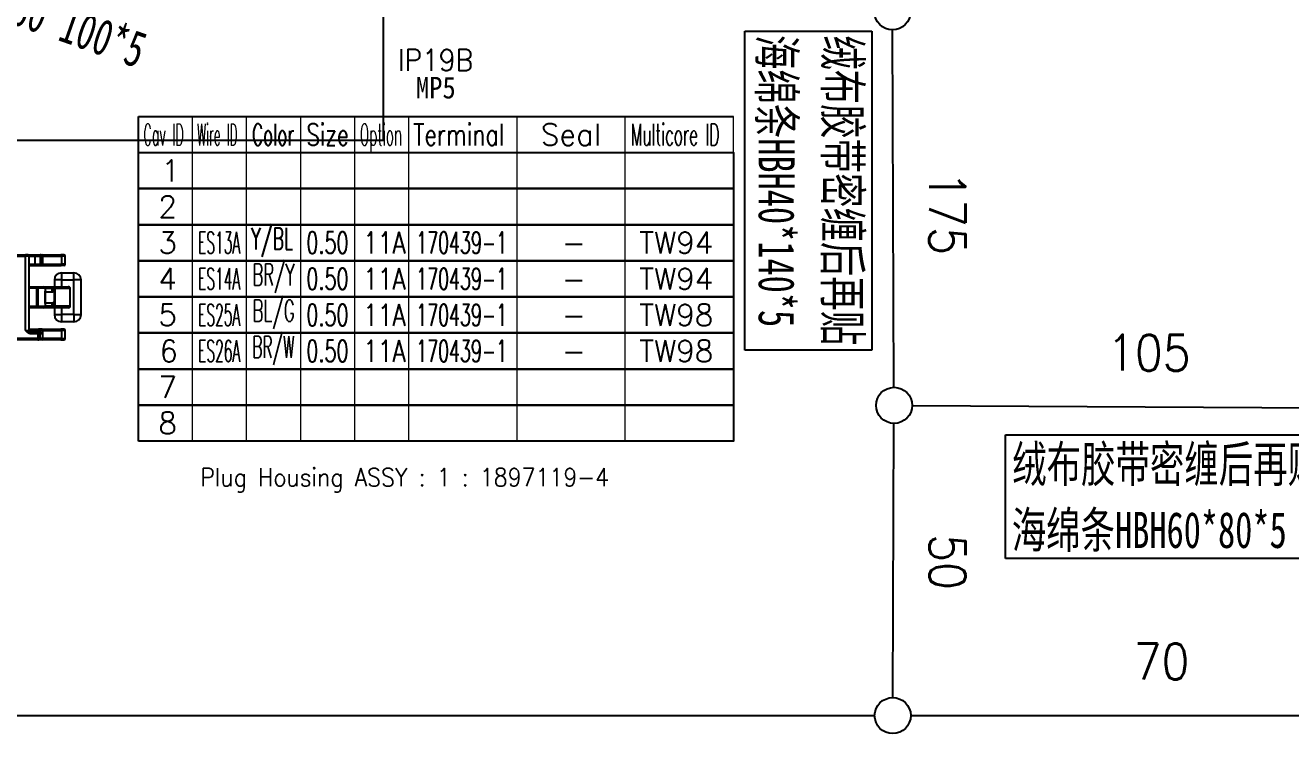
# Model space of a CAD drawing. Header units: inches. Extents: x 47316 to 59086, y 3141 to 11743.
# Drawn here: x 52563.9 to 52739.4, y 8382.7 to 8480.9 of the extents above; entities that cross this region are included whole.
import ezdxf

# ---------------------------------------------------------------- set-up
doc = ezdxf.new("R2010")
doc.units = ezdxf.units.IN
doc.header["$MEASUREMENT"] = 0
doc.layers.add('___SHELL', color=7, linetype='Continuous')
doc.styles.add('MtX_FangSong_GB2312', font='')
doc.styles.get("Standard").update_dxf_attribs({"font": ''})
doc.styles.get('MtX_FangSong_GB2312').set_extended_font_data('FangSong_GB2312')
doc.styles.get('Standard').set_extended_font_data('SimSun')
doc.linetypes.add('_VH_FOAM_COVERING_2', pattern='A,0.0001,[31,VeSys.shx,S=0.1,R=0,X=0,Y=0],-0.4,[31,VeSys.shx,S=0.1,R=180,X=0,Y=0],-0.0001', length=0.4002)
doc.linetypes.add('_VH_OTCON', pattern='A,0.0001,[7,VeSys.shx,S=0.1,R=0,X=0,Y=0],-0.4,[7,VeSys.shx,S=0.1,R=0,X=0,Y=0],-0.4,["X",Standard,S=1,R=0,X=-0.5,Y=-0.5],-0.0001,[7,VeSys.shx,S=0.1,R=0,X=0,Y=0],-0.4', length=1.2002)

msp = doc.modelspace()

# ---------------------------------------------------------------- linework, layer by layer
at = {"color": 1}
for p, q in [((52613.63, 8464.91), (52613.63, 8543.23)), ((52663.72, 8480.05), (52681.33, 8480.05)), ((52663.72, 8435.83), (52663.72, 8480.05)), ((52681.33, 8480.05), (52681.33, 8435.83)), ((52493.36, 8464.91), (52613.63, 8464.91)), ((52681.33, 8435.83), (52663.72, 8435.83)), ((52699.87, 8406.95), (52699.87, 8424.07)), ((52699.87, 8424.07), (52744.95, 8424.07)), ((52744.95, 8406.95), (52699.87, 8406.95))]:
    msp.add_line(p, q, dxfattribs=at)
at = {"color": 0, "linetype": '_VH_FOAM_COVERING_2', "lineweight": -2, "ltscale": 5}
for p, q in [((52684.41, 8430.67), (52684.21, 8480.23)), ((52686.92, 8428.15), (52751.24, 8427.79))]:
    msp.add_line(p, q, dxfattribs=at)
at = {"color": 0, "linetype": 'Continuous', "lineweight": -2}
for p, q in [((52579.64, 8468.21), (52662.14, 8468.21)), ((52579.64, 8463.21), (52579.64, 8468.21)), ((52579.64, 8463.21), (52662.14, 8463.21))]:
    msp.add_line(p, q, dxfattribs=at)
at = {"color": 7, "linetype": 'Continuous', "lineweight": 15}
for p, q in [((52587.14, 8463.21), (52587.14, 8468.21)), ((52594.64, 8463.21), (52594.64, 8468.21)), ((52602.14, 8463.21), (52602.14, 8468.21)), ((52609.64, 8463.21), (52609.64, 8468.21)), ((52617.14, 8463.21), (52617.14, 8468.21)), ((52632.14, 8463.21), (52632.14, 8468.21)), ((52647.14, 8463.21), (52647.14, 8468.21)), ((52662.14, 8463.21), (52662.14, 8468.21))]:
    msp.add_line(p, q, dxfattribs=at)
at = {"color": 102, "linetype": 'Continuous', "lineweight": 15}
for p, q in [((52587.14, 8458.21), (52587.14, 8463.21)), ((52594.64, 8458.21), (52594.64, 8463.21)), ((52602.14, 8458.21), (52602.14, 8463.21)), ((52609.64, 8458.21), (52609.64, 8463.21)), ((52617.14, 8458.21), (52617.14, 8463.21)), ((52632.14, 8458.21), (52632.14, 8463.21)), ((52647.14, 8458.21), (52647.14, 8463.21)), ((52587.14, 8453.21), (52587.14, 8458.21)), ((52594.64, 8453.21), (52594.64, 8458.21)), ((52602.14, 8453.21), (52602.14, 8458.21)), ((52609.64, 8453.21), (52609.64, 8458.21)), ((52617.14, 8453.21), (52617.14, 8458.21)), ((52632.14, 8453.21), (52632.14, 8458.21)), ((52647.14, 8453.21), (52647.14, 8458.21)), ((52587.14, 8448.21), (52587.14, 8453.21)), ((52594.64, 8448.21), (52594.64, 8453.21)), ((52602.14, 8448.21), (52602.14, 8453.21)), ((52609.64, 8448.21), (52609.64, 8453.21)), ((52617.14, 8448.21), (52617.14, 8453.21)), ((52632.14, 8448.21), (52632.14, 8453.21)), ((52647.14, 8448.21), (52647.14, 8453.21)), ((52587.14, 8443.21), (52587.14, 8448.21)), ((52594.64, 8443.21), (52594.64, 8448.21)), ((52602.14, 8443.21), (52602.14, 8448.21)), ((52609.64, 8443.21), (52609.64, 8448.21)), ((52617.14, 8443.21), (52617.14, 8448.21)), ((52632.14, 8443.21), (52632.14, 8448.21)), ((52647.14, 8443.21), (52647.14, 8448.21)), ((52587.14, 8438.21), (52587.14, 8443.21)), ((52594.64, 8438.21), (52594.64, 8443.21)), ((52602.14, 8438.21), (52602.14, 8443.21)), ((52609.64, 8438.21), (52609.64, 8443.21)), ((52617.14, 8438.21), (52617.14, 8443.21)), ((52632.14, 8438.21), (52632.14, 8443.21)), ((52647.14, 8438.21), (52647.14, 8443.21)), ((52587.14, 8433.21), (52587.14, 8438.21)), ((52594.64, 8433.21), (52594.64, 8438.21)), ((52602.14, 8433.21), (52602.14, 8438.21)), ((52609.64, 8433.21), (52609.64, 8438.21)), ((52617.14, 8433.21), (52617.14, 8438.21)), ((52632.14, 8433.21), (52632.14, 8438.21)), ((52647.14, 8433.21), (52647.14, 8438.21)), ((52587.14, 8428.21), (52587.14, 8433.21)), ((52594.64, 8428.21), (52594.64, 8433.21)), ((52602.14, 8428.21), (52602.14, 8433.21)), ((52609.64, 8428.21), (52609.64, 8433.21)), ((52617.14, 8428.21), (52617.14, 8433.21)), ((52632.14, 8428.21), (52632.14, 8433.21)), ((52647.14, 8428.21), (52647.14, 8433.21)), ((52587.14, 8423.21), (52587.14, 8428.21)), ((52594.64, 8423.21), (52594.64, 8428.21)), ((52602.14, 8423.21), (52602.14, 8428.21)), ((52609.64, 8423.21), (52609.64, 8428.21)), ((52617.14, 8423.21), (52617.14, 8428.21)), ((52632.14, 8423.21), (52632.14, 8428.21)), ((52647.14, 8423.21), (52647.14, 8428.21))]:
    msp.add_line(p, q, dxfattribs=at)
at = {"color": 0, "linetype": '_VH_OTCON', "lineweight": -2, "ltscale": 5}
for p, q in [((52684.24, 8387.66), (52684.41, 8425.67)), ((52260.18, 8385.16), (52681.73, 8385.16)), ((52686.73, 8385.16), (52755.85, 8385.16))]:
    msp.add_line(p, q, dxfattribs=at)
at = {"color": 0, "linetype": 'Continuous', "lineweight": -2}
for points in [[(52579.64, 8458.21), (52579.64, 8463.21), (52662.14, 8463.21), (52662.14, 8458.21)], [(52579.64, 8453.21), (52579.64, 8458.21), (52662.14, 8458.21), (52662.14, 8453.21)], [(52579.64, 8448.21), (52579.64, 8453.21), (52662.14, 8453.21), (52662.14, 8448.21)], [(52579.64, 8443.21), (52579.64, 8448.21), (52662.14, 8448.21), (52662.14, 8443.21)], [(52579.64, 8438.21), (52579.64, 8443.21), (52662.14, 8443.21), (52662.14, 8438.21)], [(52579.64, 8433.21), (52579.64, 8438.21), (52662.14, 8438.21), (52662.14, 8433.21)], [(52579.64, 8428.21), (52579.64, 8433.21), (52662.14, 8433.21), (52662.14, 8428.21)], [(52579.64, 8423.21), (52579.64, 8428.21), (52662.14, 8428.21), (52662.14, 8423.21)]]:
    msp.add_lwpolyline(points, close=True, dxfattribs=at)
for centre in [(52684.2, 8482.73), (52684.42, 8428.17), (52684.23, 8385.16)]:
    msp.add_circle(centre, 2.5, dxfattribs=at)
at = {"layer": '___SHELL', "color": 0, "lineweight": -2}
for p, q in [((52542.28, 8449.05), (52563.98, 8449.05)), ((52542.28, 8448.85), (52563.98, 8448.85)), ((52564.16, 8438.35), (52564.33, 8438.22)), ((52564.44, 8438.38), (52564.25, 8438.45)), ((52564.33, 8438.22), (52564.61, 8438.15)), ((52564.61, 8438.35), (52564.44, 8438.38)), ((52565.89, 8438.35), (52565.97, 8438.34)), ((52565.97, 8438.34), (52566.14, 8438.26)), ((52566.14, 8438.26), (52566.28, 8438.15))]:
    msp.add_line(p, q, dxfattribs=at)
at = {"layer": '___SHELL', "color": 0, "lineweight": -2, "ltscale": 0.005}
for p, q in [((52563.98, 8448.85), (52563.98, 8449.05)), ((52565.28, 8448.85), (52565.28, 8449.05)), ((52565.28, 8447.55), (52565.28, 8447.75)), ((52566.02, 8448.85), (52566.02, 8449.05)), ((52566.02, 8447.55), (52566.02, 8447.75)), ((52565.48, 8444.6), (52565.68, 8444.6)), ((52565.48, 8444.6), (52565.48, 8444.4)), ((52565.48, 8444.4), (52565.68, 8444.4)), ((52565.68, 8444.4), (52565.68, 8444.6)), ((52567.68, 8444.4), (52567.68, 8444.6)), ((52567.89, 8444.4), (52567.89, 8444.6)), ((52565.68, 8441.9), (52565.48, 8441.9)), ((52565.48, 8441.9), (52565.48, 8441.7)), ((52565.68, 8441.7), (52565.48, 8441.7)), ((52565.68, 8441.7), (52565.68, 8441.9)), ((52567.68, 8441.9), (52567.68, 8441.7)), ((52567.89, 8441.7), (52567.89, 8441.9)), ((52565.78, 8438.55), (52565.78, 8438.75)), ((52564.61, 8438.35), (52564.61, 8438.15)), ((52565.68, 8438.15), (52565.68, 8438.35)), ((52565.68, 8437.45), (52565.68, 8437.25)), ((52565.78, 8438.55), (52565.78, 8438.35))]:
    msp.add_line(p, q, dxfattribs=at)
at = {"layer": '___SHELL', "color": 0, "lineweight": -2, "ltscale": 0.0075}
for p, q in [((52564.28, 8449.05), (52563.98, 8449.05)), ((52565.98, 8438.15), (52565.68, 8438.15)), ((52565.68, 8437.45), (52565.98, 8437.45))]:
    msp.add_line(p, q, dxfattribs=at)
at = {"layer": '___SHELL', "color": 0, "lineweight": -2, "ltscale": 0.2575}
for p, q in [((52563.98, 8438.55), (52563.98, 8448.85)), ((52564.48, 8438.55), (52564.48, 8448.85))]:
    msp.add_line(p, q, dxfattribs=at)
at = {"layer": '___SHELL', "color": 0, "lineweight": -2, "ltscale": 0.0125}
for p, q in [((52564.48, 8448.85), (52563.98, 8448.85)), ((52567.68, 8443.9), (52567.68, 8444.4)), ((52567.68, 8441.9), (52567.68, 8442.4)), ((52563.98, 8438.55), (52564.48, 8438.55))]:
    msp.add_line(p, q, dxfattribs=at)
at = {"layer": '___SHELL', "color": 0, "lineweight": -2, "ltscale": 0.025}
for p, q in [((52564.28, 8449.05), (52565.28, 8449.05)), ((52568.98, 8446.55), (52568.98, 8445.55)), ((52570.68, 8445.55), (52570.68, 8446.55)), ((52566.68, 8444.4), (52565.68, 8444.4)), ((52566.68, 8444.4), (52567.68, 8444.4)), ((52568.98, 8445.55), (52567.98, 8445.55)), ((52571.68, 8445.55), (52570.68, 8445.55)), ((52565.68, 8441.9), (52566.68, 8441.9)), ((52567.68, 8441.9), (52566.68, 8441.9)), ((52567.98, 8440.75), (52568.98, 8440.75)), ((52568.98, 8440.75), (52568.98, 8439.75)), ((52570.68, 8440.75), (52571.68, 8440.75)), ((52570.68, 8440.75), (52570.68, 8439.75))]:
    msp.add_line(p, q, dxfattribs=at)
at = {"layer": '___SHELL', "color": 0, "lineweight": -2, "ltscale": 0.02}
for p, q in [((52564.48, 8448.85), (52565.28, 8448.85)), ((52565.68, 8444.6), (52566.48, 8444.6)), ((52566.48, 8441.7), (52565.68, 8441.7))]:
    msp.add_line(p, q, dxfattribs=at)
at = {"layer": '___SHELL', "color": 0, "lineweight": -2, "ltscale": 0.00587}
msp.add_line((52564.48, 8447.75), (52564.71, 8447.75), dxfattribs=at)
at = {"layer": '___SHELL', "color": 0, "lineweight": -2, "ltscale": 0.002339}
msp.add_line((52564.48, 8447.55), (52564.57, 8447.55), dxfattribs=at)
at = {"layer": '___SHELL', "color": 0, "lineweight": -2, "ltscale": 0.017661}
msp.add_line((52564.57, 8447.55), (52565.28, 8447.55), dxfattribs=at)
at = {"layer": '___SHELL', "color": 0, "lineweight": -2, "ltscale": 0.01413}
msp.add_line((52564.71, 8447.75), (52565.28, 8447.75), dxfattribs=at)
at = {"layer": '___SHELL', "color": 0, "lineweight": -2, "ltscale": 0.018587}
for p, q in [((52565.28, 8449.05), (52566.02, 8449.05)), ((52565.28, 8448.85), (52566.02, 8448.85)), ((52565.28, 8447.75), (52566.02, 8447.75)), ((52565.28, 8447.55), (52566.02, 8447.55))]:
    msp.add_line(p, q, dxfattribs=at)
at = {"layer": '___SHELL', "color": 0, "lineweight": -2, "ltscale": 0.0275}
for p, q in [((52565.28, 8448.85), (52565.28, 8447.75)), ((52566.02, 8448.85), (52566.02, 8447.75)), ((52566.17, 8448.85), (52566.17, 8447.75)), ((52566.37, 8447.75), (52566.37, 8448.85)), ((52568.99, 8447.75), (52568.99, 8448.85)), ((52569.48, 8447.75), (52569.48, 8448.85)), ((52566.37, 8437.45), (52566.37, 8438.55)), ((52568.99, 8437.45), (52568.99, 8438.55)), ((52569.48, 8437.45), (52569.48, 8438.55))]:
    msp.add_line(p, q, dxfattribs=at)
at = {"layer": '___SHELL', "color": 0, "lineweight": -2, "ltscale": 0.006091}
for p, q in [((52566.02, 8449.05), (52566.26, 8449.05)), ((52566.02, 8447.55), (52566.26, 8447.55))]:
    msp.add_line(p, q, dxfattribs=at)
at = {"layer": '___SHELL', "color": 0, "lineweight": -2, "ltscale": 0.003783}
for p, q in [((52566.17, 8448.85), (52566.02, 8448.85)), ((52566.17, 8447.75), (52566.02, 8447.75))]:
    msp.add_line(p, q, dxfattribs=at)
at = {"layer": '___SHELL', "color": 0, "lineweight": -2, "ltscale": 0.004874}
for p, q in [((52566.17, 8448.85), (52566.37, 8448.85)), ((52566.17, 8447.75), (52566.37, 8447.75))]:
    msp.add_line(p, q, dxfattribs=at)
at = {"layer": '___SHELL', "color": 0, "lineweight": -2, "ltscale": 0.065579}
for p, q in [((52566.26, 8449.05), (52568.89, 8449.05)), ((52566.26, 8447.55), (52568.89, 8447.55)), ((52566.37, 8448.85), (52568.99, 8448.85)), ((52566.37, 8447.75), (52568.99, 8447.75)), ((52566.26, 8438.75), (52568.89, 8438.75)), ((52568.89, 8437.25), (52566.26, 8437.25)), ((52566.37, 8438.55), (52568.99, 8438.55)), ((52568.99, 8437.45), (52566.37, 8437.45))]:
    msp.add_line(p, q, dxfattribs=at)
at = {"layer": '___SHELL', "color": 0, "lineweight": -2, "ltscale": 0.009743}
for p, q in [((52569.28, 8449.05), (52568.89, 8449.05)), ((52569.28, 8447.55), (52568.89, 8447.55)), ((52569.28, 8438.75), (52568.89, 8438.75)), ((52566.37, 8437.45), (52565.98, 8437.45)), ((52568.89, 8437.25), (52569.28, 8437.25))]:
    msp.add_line(p, q, dxfattribs=at)
at = {"layer": '___SHELL', "color": 0, "lineweight": -2, "ltscale": 0.012178}
for p, q in [((52569.48, 8448.85), (52568.99, 8448.85)), ((52569.48, 8447.75), (52568.99, 8447.75)), ((52566.26, 8437.25), (52565.78, 8437.25)), ((52569.48, 8438.55), (52568.99, 8438.55)), ((52568.99, 8437.45), (52569.48, 8437.45))]:
    msp.add_line(p, q, dxfattribs=at)
at = {"layer": '___SHELL', "color": 0, "lineweight": -2, "ltscale": 0.0425}
for p, q in [((52568.98, 8446.55), (52570.68, 8446.55)), ((52568.98, 8445.55), (52570.68, 8445.55)), ((52570.68, 8440.75), (52568.98, 8440.75)), ((52570.68, 8439.75), (52568.98, 8439.75))]:
    msp.add_line(p, q, dxfattribs=at)
at = {"layer": '___SHELL', "color": 0, "lineweight": -2, "ltscale": 0.014537}
msp.add_line((52564.48, 8444.6), (52565.06, 8444.6), dxfattribs=at)
at = {"layer": '___SHELL', "color": 0, "lineweight": -2, "ltscale": 0.016281}
msp.add_line((52565.13, 8444.4), (52564.48, 8444.4), dxfattribs=at)
at = {"layer": '___SHELL', "color": 0, "lineweight": -2, "ltscale": 0.010463}
msp.add_line((52565.06, 8444.6), (52565.48, 8444.6), dxfattribs=at)
at = {"layer": '___SHELL', "color": 0, "lineweight": -2, "ltscale": 0.008719}
msp.add_line((52565.48, 8444.4), (52565.13, 8444.4), dxfattribs=at)
at = {"layer": '___SHELL', "color": 0, "lineweight": -2, "ltscale": 0.0625}
for p, q in [((52565.48, 8444.4), (52565.48, 8441.9)), ((52565.68, 8444.4), (52565.68, 8441.9)), ((52566.68, 8444.4), (52566.68, 8441.9)), ((52568.03, 8444.4), (52568.03, 8441.9)), ((52570.18, 8441.9), (52570.18, 8444.4))]:
    msp.add_line(p, q, dxfattribs=at)
at = {"layer": '___SHELL', "color": 0, "lineweight": -2, "ltscale": 0.029979}
msp.add_line((52566.48, 8444.6), (52567.68, 8444.6), dxfattribs=at)
at = {"layer": '___SHELL', "color": 0, "lineweight": -2, "ltscale": 0.042497}
msp.add_line((52566.7, 8442.3), (52566.7, 8444), dxfattribs=at)
at = {"layer": '___SHELL', "color": 0, "lineweight": -2, "ltscale": 0.022501}
for p, q in [((52566.88, 8443.9), (52567.78, 8443.9)), ((52566.88, 8442.4), (52567.78, 8442.4))]:
    msp.add_line(p, q, dxfattribs=at)
at = {"layer": '___SHELL', "color": 0, "lineweight": -2, "ltscale": 0.005429}
for p, q in [((52567.68, 8444.6), (52567.89, 8444.6)), ((52567.68, 8444.4), (52567.89, 8444.4)), ((52567.89, 8441.9), (52567.68, 8441.9)), ((52567.89, 8441.7), (52567.68, 8441.7))]:
    msp.add_line(p, q, dxfattribs=at)
at = {"layer": '___SHELL', "color": 0, "lineweight": -2, "ltscale": 0.05}
for p, q in [((52567.89, 8444.6), (52569.89, 8444.6)), ((52569.89, 8441.7), (52567.89, 8441.7))]:
    msp.add_line(p, q, dxfattribs=at)
at = {"layer": '___SHELL', "color": 0, "lineweight": -2, "ltscale": 0.003535}
for p, q in [((52568.03, 8444.4), (52567.89, 8444.4)), ((52567.89, 8441.9), (52568.03, 8441.9))]:
    msp.add_line(p, q, dxfattribs=at)
at = {"layer": '___SHELL', "color": 0, "lineweight": -2, "ltscale": 0.013438}
msp.add_line((52567.89, 8444.4), (52567.89, 8443.86), dxfattribs=at)
at = {"layer": '___SHELL', "color": 0, "lineweight": -2, "ltscale": 0.02375}
for p, q in [((52567.98, 8445.55), (52567.98, 8444.6)), ((52568.98, 8445.55), (52568.98, 8444.6)), ((52567.98, 8441.7), (52567.98, 8440.75)), ((52568.98, 8441.7), (52568.98, 8440.75))]:
    msp.add_line(p, q, dxfattribs=at)
at = {"layer": '___SHELL', "color": 0, "lineweight": -2, "ltscale": 0.053535}
for p, q in [((52568.03, 8444.4), (52570.18, 8444.4)), ((52570.18, 8441.9), (52568.03, 8441.9))]:
    msp.add_line(p, q, dxfattribs=at)
at = {"layer": '___SHELL', "color": 0, "lineweight": -2, "ltscale": 0.12}
for p, q in [((52570.68, 8440.75), (52570.68, 8445.55)), ((52571.68, 8440.75), (52571.68, 8445.55))]:
    msp.add_line(p, q, dxfattribs=at)
at = {"layer": '___SHELL', "color": 0, "lineweight": -2, "ltscale": 0.01344}
msp.add_line((52567.89, 8442.44), (52567.89, 8441.9), dxfattribs=at)
at = {"layer": '___SHELL', "color": 0, "lineweight": -2, "ltscale": 0.027499}
msp.add_line((52567.98, 8442.6), (52567.98, 8443.7), dxfattribs=at)
at = {"layer": '___SHELL', "color": 0, "lineweight": -2, "ltscale": 0.007338}
msp.add_line((52564.48, 8441.9), (52564.77, 8441.9), dxfattribs=at)
at = {"layer": '___SHELL', "color": 0, "lineweight": -2, "ltscale": 0.003807}
msp.add_line((52564.63, 8441.7), (52564.48, 8441.7), dxfattribs=at)
at = {"layer": '___SHELL', "color": 0, "lineweight": -2, "ltscale": 0.021193}
msp.add_line((52565.48, 8441.7), (52564.63, 8441.7), dxfattribs=at)
at = {"layer": '___SHELL', "color": 0, "lineweight": -2, "ltscale": 0.017662}
msp.add_line((52564.77, 8441.9), (52565.48, 8441.9), dxfattribs=at)
at = {"layer": '___SHELL', "color": 0, "lineweight": -2, "ltscale": 0.03}
msp.add_line((52567.68, 8441.7), (52566.48, 8441.7), dxfattribs=at)
at = {"layer": '___SHELL', "color": 0, "lineweight": -2, "ltscale": 0.032655}
for p, q in [((52564.48, 8438.75), (52565.78, 8438.75)), ((52564.48, 8438.55), (52565.78, 8438.55))]:
    msp.add_line(p, q, dxfattribs=at)
at = {"layer": '___SHELL', "color": 0, "lineweight": -2, "ltscale": 0.009317}
msp.add_line((52566.15, 8438.75), (52565.78, 8438.75), dxfattribs=at)
at = {"layer": '___SHELL', "color": 0, "lineweight": -2, "ltscale": 0.002705}
msp.add_line((52566.15, 8438.75), (52566.26, 8438.75), dxfattribs=at)
at = {"layer": '___SHELL', "color": 0, "lineweight": -2, "ltscale": 0.325}
for p, q in [((52565.68, 8437.45), (52552.68, 8437.45)), ((52565.68, 8437.25), (52552.68, 8437.25))]:
    msp.add_line(p, q, dxfattribs=at)
at = {"layer": '___SHELL', "color": 0, "lineweight": -2, "ltscale": 0.003392}
msp.add_line((52564.25, 8438.45), (52564.16, 8438.35), dxfattribs=at)
at = {"layer": '___SHELL', "color": 0, "lineweight": -2, "ltscale": 0.026689}
for p, q in [((52564.61, 8438.35), (52565.68, 8438.35)), ((52564.61, 8438.15), (52565.68, 8438.15))]:
    msp.add_line(p, q, dxfattribs=at)
at = {"layer": '___SHELL', "color": 0, "lineweight": -2, "ltscale": 0.002499}
for p, q in [((52565.78, 8438.35), (52565.68, 8438.35)), ((52565.68, 8437.25), (52565.78, 8437.25))]:
    msp.add_line(p, q, dxfattribs=at)
at = {"layer": '___SHELL', "color": 0, "lineweight": -2, "ltscale": 0.0175}
for p, q in [((52565.68, 8438.15), (52565.68, 8437.45)), ((52565.98, 8438.15), (52565.98, 8437.45))]:
    msp.add_line(p, q, dxfattribs=at)
at = {"layer": '___SHELL', "color": 0, "lineweight": -2, "ltscale": 0.012422}
msp.add_line((52566.28, 8438.55), (52565.78, 8438.55), dxfattribs=at)
at = {"layer": '___SHELL', "color": 0, "lineweight": -2, "ltscale": 0.002791}
msp.add_line((52565.78, 8438.35), (52565.89, 8438.35), dxfattribs=at)
at = {"layer": '___SHELL', "color": 0, "lineweight": -2, "ltscale": 0.007578}
msp.add_line((52565.98, 8438.15), (52566.28, 8438.15), dxfattribs=at)
at = {"layer": '___SHELL', "color": 0, "lineweight": -2, "ltscale": 0.002165}
msp.add_line((52566.28, 8438.55), (52566.37, 8438.55), dxfattribs=at)
at = {"layer": '___SHELL', "color": 0, "lineweight": -2, "ltscale": 0.01}
msp.add_line((52566.28, 8438.55), (52566.28, 8438.15), dxfattribs=at)
at = {"layer": '___SHELL', "color": 0, "lineweight": -2}
for centre, radius, start, end in [((52564.28, 8448.85), 0.2, 0, 90), ((52569.28, 8448.85), 0.2, 0, 90), ((52569.28, 8447.75), 0.2, 270, 0), ((52568.98, 8445.55), 1, 90, 180), ((52570.68, 8445.55), 1, 0, 90), ((52566.48, 8444.4), 0.2, 0, 90), ((52566.88, 8444.1), 0.2, 180, 270), ((52567.78, 8443.7), 0.2, 0, 90), ((52566.88, 8442.2), 0.2, 90, 180), ((52567.78, 8442.6), 0.2, 270, 360), ((52566.48, 8441.9), 0.2, 270, 0), ((52568.98, 8440.75), 1, 180, 270), ((52570.68, 8440.75), 1, 270, 0), ((52569.28, 8438.55), 0.2, 0, 90), ((52565.76, 8440.02), 2.31, 219.5679, 226.3629), ((52560.98, 8429.76), 9.29, 69.3799, 71.2071), ((52564.68, 8438.55), 0.2, 180, 270), ((52565.78, 8438.15), 0.2, 0, 90), ((52565.78, 8437.45), 0.2, 270, 0), ((52569.28, 8437.45), 0.2, 270, 0)]:
    msp.add_arc(centre, radius, start, end, dxfattribs=at)
for centre, major_axis, ratio, start_param, end_param in [((52566.02, 8448.85), (0, -0.2), 0.756538, 1.570796, 3.141593), ((52566.02, 8447.75), (0, -0.2), 0.756538, 0, 1.570796), ((52566.26, 8448.85), (0, -0.2), 0.512876, 1.570796, 3.141593), ((52566.26, 8447.75), (0, -0.2), 0.512876, 0, 1.570796), ((52568.89, 8448.85), (0, -0.2), 0.512876, 1.570796, 3.141593), ((52568.89, 8447.75), (0, -0.2), 0.512876, 0, 1.570796), ((52567.89, 8444.4), (0, 0.2), 0.707107, 4.712389, 6.283185), ((52569.89, 8444.4), (0.283, 0), 0.707107, 6.283185, 7.853982), ((52567.89, 8441.9), (0, 0.2), 0.707107, 3.141593, 4.712389), ((52569.89, 8441.9), (-0.283, 0), 0.707107, 1.570796, 3.141593), ((52566.15, 8438.55), (0, -0.2), 0.621116, 1.570796, 3.141593), ((52566.26, 8438.55), (0, -0.2), 0.512876, 1.570796, 3.141593), ((52568.89, 8438.55), (0, -0.2), 0.512876, 1.570796, 3.141593), ((52566.26, 8437.45), (0, 0.2), 0.512876, 3.141593, 4.712389), ((52568.89, 8437.45), (0, 0.2), 0.512876, 3.141593, 4.712389)]:
    msp.add_ellipse(centre, major_axis=major_axis, ratio=ratio, start_param=start_param, end_param=end_param, dxfattribs=at)

# ---------------------------------------------------------------- texts
at = {"color": 0, "lineweight": -2, "style": 'MtX_FangSong_GB2312', "width": 0.7}
for s, rotation, p in [('海绵条HM60*100*5', 340.5523, (52543.55, 8487.58)), ('海绵条HBH40*140*5', 270, (52665.65, 8479.52)), ('绒布胶带密缠后再贴', 270, (52674.8, 8479.47)), ('绒布胶带密缠后再贴', 360, (52700.8, 8417.54)), ('海绵条HBH60*80*5', 360, (52700.74, 8408.4))]:
    msp.add_text(s, height=5, rotation=rotation, dxfattribs=at).set_placement(p)
at = {"color": 6, "linetype": 'Continuous', "lineweight": 20, "char_height": 3, "attachment_point": 1}
for s, insert, width in [('\\Fromans.shx;\\W0.9000000000;\\T1.0000000000;\\o\\lIP19B', (52615.62, 8477.53), 11.5714), ('\\f黑体|b0|i0|c1|p0;\\W0.9000000000;\\T1.0000000000;\\o\\lMP5', (52618.12, 8473.71), 5.8247)]:
    msp.add_mtext(s, dxfattribs=dict(at, insert=insert, width=width))
at = {"color": 7, "linetype": 'Continuous', "lineweight": 15, "char_height": 3, "attachment_point": 1}
for s, insert, width in [('\\Fromans.shx;\\W0.4292452830;\\T1.0000000000;\\o\\lCav ID', (52580.33, 8467.21), 6.5), ('\\Fromans.shx;\\W0.4026548673;\\T1.0000000000;\\o\\lWire ID', (52587.76, 8467.21), 6.5), ('\\Fromans.shx;\\W0.5687500000;\\T1.0000000000;\\o\\lColor', (52595.39, 8467.21), 6.5), ('\\Fromans.shx;\\W0.7222222222;\\T1.0000000000;\\o\\lSize', (52602.95, 8467.21), 6.5), ('\\Fromans.shx;\\W0.4595959596;\\T1.0000000000;\\o\\lOption', (52610.34, 8467.21), 6.5), ('\\Fromans.shx;\\W0.7480916031;\\T1.0000000000;\\o\\lTerminal', (52617.75, 8467.21), 14), ('\\Fromans.shx;\\W1.0000000000;\\T1.0000000000;\\o\\lSeal', (52635.43, 8467.21), 9.2857), ('\\Fromans.shx;\\W0.5185185185;\\T1.0000000000;\\o\\lMulticore ID', (52647.94, 8467.21), 14), ('\\Fromans.shx;\\W1.0000000000;\\T1.0000000000;\\o\\l1', (52582.82, 8462.21), 2.8571), ('\\Fromans.shx;\\W1.0000000000;\\T1.0000000000;\\o\\l2', (52582.39, 8457.21), 2.8571), ('\\Fromans.shx;\\W1.0000000000;\\T1.0000000000;\\o\\l3', (52582.39, 8452.21), 2.8571), ('\\Fromans.shx;\\W1.0000000000;\\T1.0000000000;\\o\\l4', (52582.39, 8447.21), 2.8571), ('\\Fromans.shx;\\W1.0000000000;\\T1.0000000000;\\o\\l5', (52582.39, 8442.21), 2.8571), ('\\Fromans.shx;\\W1.0000000000;\\T1.0000000000;\\o\\l6', (52582.54, 8437.21), 2.8571), ('\\Fromans.shx;\\W1.0000000000;\\T1.0000000000;\\o\\l7', (52582.39, 8432.21), 2.8571), ('\\Fromans.shx;\\W1.0000000000;\\T1.0000000000;\\o\\l8', (52582.39, 8427.21), 2.8571)]:
    msp.add_mtext(s, dxfattribs=dict(at, insert=insert, width=width))
at = {"color": 7, "linetype": '_VH_FOAM_COVERING_2', "lineweight": 18, "ltscale": 5, "char_height": 5, "width": 12.8571, "attachment_point": 1}
for s, insert, rotation in [('\\Fromans.shx;\\W0.9000000000;\\T1.0000000000;\\o\\l175', (52694.31, 8460.59), 270), ('\\Fromans.shx;\\W0.9000000000;\\T1.0000000000;\\o\\l105', (52713.99, 8438), 359.6726)]:
    msp.add_mtext(s, dxfattribs=dict(at, insert=insert, rotation=rotation))
at = {"color": 140, "linetype": 'Continuous', "lineweight": 15, "char_height": 3, "attachment_point": 1}
for s, insert, width in [('\\Fromans.shx;\\W0.5833333333;\\T1.0000000000;\\o\\lY/BL', (52595.23, 8452.78), 6.5), ('\\Fromans.shx;\\W0.7844827586;\\T1.0000000000;\\o\\l11A', (52610.82, 8452.21), 6.5), ('\\Fromans.shx;\\W1.0000000000;\\T1.0000000000;\\o\\l-', (52638.36, 8452.21), 3.7143), ('\\Fromans.shx;\\W0.5548780488;\\T1.0000000000;\\o\\lBR/Y', (52595.46, 8447.78), 6.5), ('\\Fromans.shx;\\W0.7844827586;\\T1.0000000000;\\o\\l11A', (52610.82, 8447.21), 6.5), ('\\Fromans.shx;\\W1.0000000000;\\T1.0000000000;\\o\\l-', (52638.36, 8447.21), 3.7143), ('\\Fromans.shx;\\W0.5617283951;\\T1.0000000000;\\o\\lBL/G', (52595.46, 8442.78), 6.5), ('\\Fromans.shx;\\W0.7844827586;\\T1.0000000000;\\o\\l11A', (52610.82, 8442.21), 6.5), ('\\Fromans.shx;\\W1.0000000000;\\T1.0000000000;\\o\\l-', (52638.36, 8442.21), 3.7143), ('\\Fromans.shx;\\W0.5170454545;\\T1.0000000000;\\o\\lBR/W', (52595.44, 8437.78), 6.5), ('\\Fromans.shx;\\W0.7844827586;\\T1.0000000000;\\o\\l11A', (52610.82, 8437.21), 6.5), ('\\Fromans.shx;\\W1.0000000000;\\T1.0000000000;\\o\\l-', (52638.36, 8437.21), 3.7143)]:
    msp.add_mtext(s, dxfattribs=dict(at, insert=insert, width=width))
at = {"color": 21, "linetype": 'Continuous', "lineweight": 15, "char_height": 3, "attachment_point": 1}
for s, insert, width in [('\\Fromans.shx;\\W0.4690721649;\\T1.0000000000;\\o\\lES13A', (52587.91, 8452.21), 6.5), ('\\Fromans.shx;\\W0.6500000000;\\T1.0000000000;\\o\\l0.50', (52602.92, 8452.21), 6.5), ('\\Fromans.shx;\\W0.5903614458;\\T1.0000000000;\\o\\l170439-1', (52618.15, 8452.21), 14), ('\\Fromans.shx;\\W1.0000000000;\\T1.0000000000;\\o\\lTW94', (52649.07, 8452.21), 11.4286), ('\\Fromans.shx;\\W0.4690721649;\\T1.0000000000;\\o\\lES14A', (52587.91, 8447.21), 6.5), ('\\Fromans.shx;\\W0.6500000000;\\T1.0000000000;\\o\\l0.50', (52602.92, 8447.21), 6.5), ('\\Fromans.shx;\\W0.5903614458;\\T1.0000000000;\\o\\l170439-1', (52618.15, 8447.21), 14), ('\\Fromans.shx;\\W1.0000000000;\\T1.0000000000;\\o\\lTW94', (52649.07, 8447.21), 11.4286), ('\\Fromans.shx;\\W0.4690721649;\\T1.0000000000;\\o\\lES25A', (52587.91, 8442.21), 6.5), ('\\Fromans.shx;\\W0.6500000000;\\T1.0000000000;\\o\\l0.50', (52602.92, 8442.21), 6.5), ('\\Fromans.shx;\\W0.5903614458;\\T1.0000000000;\\o\\l170439-1', (52618.15, 8442.21), 14), ('\\Fromans.shx;\\W1.0000000000;\\T1.0000000000;\\o\\lTW98', (52649.07, 8442.21), 11.4286), ('\\Fromans.shx;\\W0.4690721649;\\T1.0000000000;\\o\\lES26A', (52587.91, 8437.21), 6.5), ('\\Fromans.shx;\\W0.6500000000;\\T1.0000000000;\\o\\l0.50', (52602.92, 8437.21), 6.5), ('\\Fromans.shx;\\W0.5903614458;\\T1.0000000000;\\o\\l170439-1', (52618.15, 8437.21), 14), ('\\Fromans.shx;\\W1.0000000000;\\T1.0000000000;\\o\\lTW98', (52649.07, 8437.21), 11.4286)]:
    msp.add_mtext(s, dxfattribs=dict(at, insert=insert, width=width))
at = {"color": 42, "linetype": 'Continuous', "lineweight": 15, "insert": (52588.21, 8419.46), "char_height": 2.5, "width": 66.2143, "attachment_point": 1}
msp.add_mtext('\\Fromans.shx;\\W0.9000000000;\\T1.0000000000;\\o\\lPlug Housing ASSY : 1 : 1897119-4', dxfattribs=at)
at = {"color": 7, "linetype": '_VH_OTCON', "lineweight": 18, "ltscale": 5, "insert": (52694.32, 8410.31), "char_height": 5, "width": 8.5714, "attachment_point": 1, "rotation": 270}
msp.add_mtext('\\Fromans.shx;\\W0.9000000000;\\T1.0000000000;\\o\\l50', dxfattribs=at)
at = {"color": 7, "linetype": '_VH_OTCON', "lineweight": 18, "ltscale": 5, "insert": (52717.65, 8395.16), "char_height": 5, "width": 8.5714, "attachment_point": 1}
msp.add_mtext('\\Fromans.shx;\\W0.9000000000;\\T1.0000000000;\\o\\l70', dxfattribs=at)

doc.saveas('drawing.dxf')
